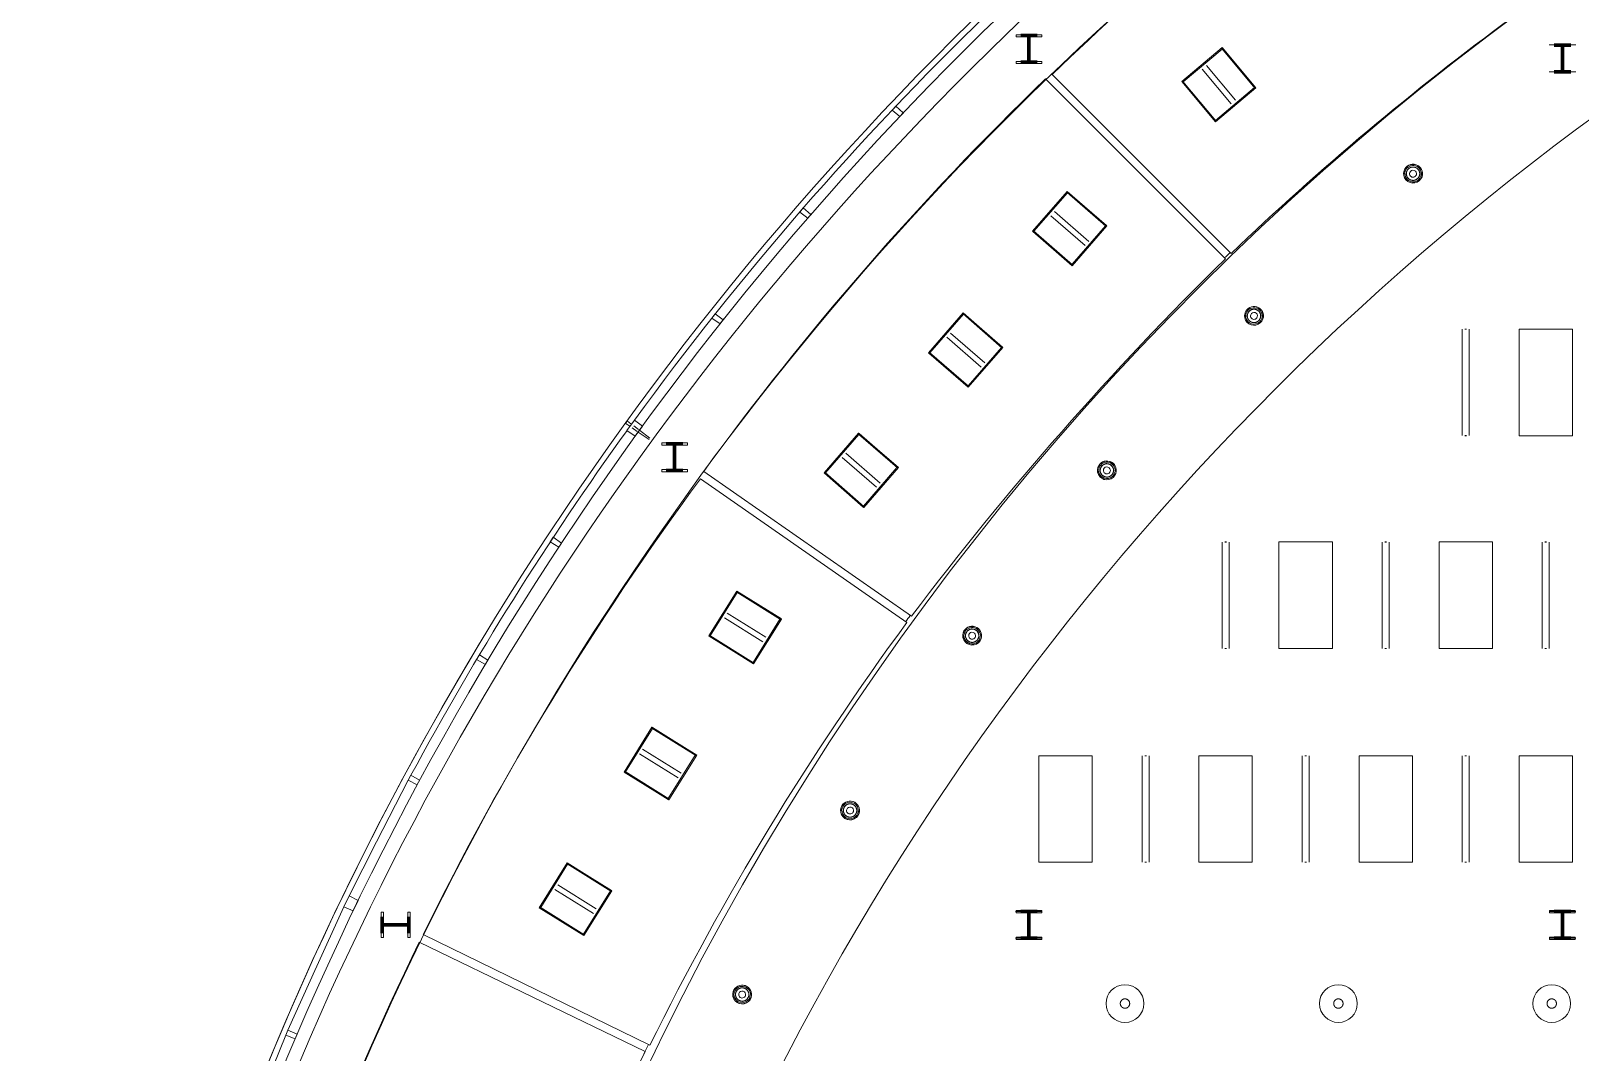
# Model space of a CAD drawing. Header units: inches. Extents: x 6512 to 15357, y -630 to 1499.
# Drawn here: x 12472 to 13169, y 633 to 1093 of the extents above; entities that cross this region are included whole.
import ezdxf

# ---------------------------------------------------------------- set-up
doc = ezdxf.new("R2010")
doc.units = ezdxf.units.IN
doc.header["$MEASUREMENT"] = 0
for name, color, linetype, lineweight in [('A-CLNG', 13, 'Continuous', 18), ('A-DETL', 90, 'Continuous', 9), ('E-LITE-EQPM', 33, 'Continuous', 25), ('P-SANR-FIXT', 6, 'Continuous', 18), ('S-COLS', 52, 'Continuous', 18), ('S-COLS-SYMB', 171, 'Continuous', 70)]:
    doc.layers.add(name, color=color, linetype=linetype, lineweight=lineweight)

# ---------------------------------------------------------------- blocks, each defined once
blk = doc.blocks.new('Double C-Channel-Column - 2C15X50 WJE-4604959-3RD FLOOR RCP - NEW')
at = {"layer": 'S-COLS-SYMB'}
for p, q in [((0, 6), (-3.71, 6)), ((0, 6), (0, -6)), ((0, 6), (0, -6)), ((0, 6), (3.71, 6)), ((0, -6), (-3.71, -6)), ((0, -6), (3.71, -6))]:
    blk.add_line(p, q, dxfattribs=at)
blk = doc.blocks.new('Lighting-Troffer-Cooper-Metalux-Encounter-22EN-24EN-LD2 - See Type Catalog-V7-3RD FLOOR RCP - NEW')
at = {"layer": 'E-LITE-EQPM', "lineweight": 9}
for p, q in [((-11.875, 11.84375), (-11.875, 11.59375)), ((11.875, 11.84375), (-11.875, 11.84375)), ((-11.875, 11.59375), (-11.46875, 11.59375)), ((-11.875, 11.59375), (-11.46875, 11.59375)), ((-11.875, 11.59375), (-11.875, -11.59375)), ((-11.46875, 11.59375), (-11.46875, 11.34375)), ((-11.46875, -11.59375), (-11.46875, 11.59375)), ((11.46875, 11.34375), (-11.46875, 11.34375)), ((-1.25, 10.21875), (-1.25, -10.21875)), ((1.25, -10.21875), (1.25, 10.21875)), ((11.46875, 11.34375), (11.46875, 11.59375)), ((11.46875, 11.59375), (11.875, 11.59375)), ((11.46875, 11.59375), (11.875, 11.59375)), ((11.46875, -11.59375), (11.46875, 11.59375)), ((11.875, 11.59375), (11.875, 11.84375)), ((11.875, 11.59375), (11.875, -11.59375)), ((-11.46875, -11.59375), (-11.875, -11.59375)), ((-11.875, -11.59375), (-11.875, -11.84375)), ((-11.46875, -11.59375), (-11.875, -11.59375)), ((-11.875, -11.84375), (11.875, -11.84375)), ((-11.46875, -11.34375), (11.46875, -11.34375)), ((-11.46875, -11.34375), (-11.46875, -11.59375)), ((11.46875, -11.59375), (11.46875, -11.34375)), ((11.875, -11.59375), (11.46875, -11.59375)), ((11.875, -11.59375), (11.46875, -11.59375)), ((11.875, -11.84375), (11.875, -11.59375))]:
    blk.add_line(p, q, dxfattribs=at)
blk = doc.blocks.new('Lighting-Fixture-Coronet-LS4-LED-ASM - LS4 LED ASM-5590678-3RD FLOOR RCP - NEW')
at = {"layer": 'E-LITE-EQPM', "lineweight": 9}
for p, q in [((-24, 0.42), (-24, -0.42)), ((-23.94, 1.53), (23.94, 1.53)), ((-23.94, -0.4), (-23.94, 0.4)), ((23.94, -0.4), (23.94, 0.4)), ((24, 0.42), (24, -0.42)), ((23.94, -1.53), (-23.94, -1.53))]:
    blk.add_line(p, q, dxfattribs=at)
blk = doc.blocks.new('Indoor_Alum_Lbay_Cooper_Lumark_EP_Enterprise_0001 - Indoor_Alum_Lbay_Cooper_Lumark_EP_Enterprise_0001-5756078-3RD FLOOR RCP - NEW')
at = {"layer": 'E-LITE-EQPM', "lineweight": 9, "flags": 128}
for points in [[(2.11, 0), (2.11, 0.08), (2.11, 0.17), (2.1, 0.25), (2.09, 0.34), (2.07, 0.42), (2.05, 0.5), (2.03, 0.58), (2.01, 0.67), (1.98, 0.74), (1.95, 0.82), (1.91, 0.9), (1.88, 0.98), (1.84, 1.05), (1.79, 1.12), (1.75, 1.19), (1.7, 1.26), (1.64, 1.33), (1.59, 1.39), (1.53, 1.46), (1.47, 1.52), (1.41, 1.57), (1.35, 1.63), (1.28, 1.68), (1.21, 1.73), (1.14, 1.78), (1.07, 1.82), (1, 1.86), (0.92, 1.9), (0.84, 1.94), (0.77, 1.97), (0.69, 2), (0.61, 2.03), (0.52, 2.05), (0.44, 2.07), (0.36, 2.08), (0.28, 2.1), (0.19, 2.11), (0.11, 2.11), (0.02, 2.11), (-0.06, 2.11), (-0.15, 2.11), (-0.23, 2.1), (-0.31, 2.09), (-0.4, 2.08), (-0.48, 2.06), (-0.56, 2.04), (-0.64, 2.01), (-0.72, 1.99), (-0.8, 1.96), (-0.88, 1.92), (-0.96, 1.89), (-1.03, 1.85), (-1.1, 1.8), (-1.18, 1.76), (-1.24, 1.71), (-1.31, 1.66), (-1.38, 1.6), (-1.44, 1.55), (-1.5, 1.49), (-1.56, 1.43), (-1.62, 1.36), (-1.67, 1.3), (-1.72, 1.23), (-1.77, 1.16), (-1.81, 1.09), (-1.85, 1.02), (-1.89, 0.94), (-1.93, 0.87), (-1.96, 0.79), (-1.99, 0.71), (-2.02, 0.63), (-2.04, 0.55), (-2.06, 0.46), (-2.08, 0.38), (-2.09, 0.3), (-2.1, 0.21), (-2.11, 0.13), (-2.11, 0.05), (-2.11, 0)], [(-2.11, 0), (-2.11, -0.08), (-2.11, -0.17), (-2.1, -0.25), (-2.09, -0.34), (-2.07, -0.42), (-2.05, -0.5), (-2.03, -0.58), (-2.01, -0.67), (-1.98, -0.74), (-1.95, -0.82), (-1.91, -0.9), (-1.88, -0.98), (-1.84, -1.05), (-1.79, -1.12), (-1.75, -1.19), (-1.7, -1.26), (-1.64, -1.33), (-1.59, -1.39), (-1.53, -1.46), (-1.47, -1.52), (-1.41, -1.57), (-1.35, -1.63), (-1.28, -1.68), (-1.21, -1.73), (-1.14, -1.78), (-1.07, -1.82), (-1, -1.86), (-0.92, -1.9), (-0.84, -1.94), (-0.77, -1.97), (-0.69, -2), (-0.61, -2.03), (-0.52, -2.05), (-0.44, -2.07), (-0.36, -2.08), (-0.28, -2.1), (-0.19, -2.11), (-0.11, -2.11), (-0.02, -2.11), (0.06, -2.11), (0.15, -2.11), (0.23, -2.1), (0.31, -2.09), (0.4, -2.08), (0.48, -2.06), (0.56, -2.04), (0.64, -2.01), (0.72, -1.99), (0.8, -1.96), (0.88, -1.92), (0.96, -1.89), (1.03, -1.85), (1.1, -1.8), (1.18, -1.76), (1.24, -1.71), (1.31, -1.66), (1.38, -1.6), (1.44, -1.55), (1.5, -1.49), (1.56, -1.43), (1.62, -1.36), (1.67, -1.3), (1.72, -1.23), (1.77, -1.16), (1.81, -1.09), (1.85, -1.02), (1.89, -0.94), (1.93, -0.87), (1.96, -0.79), (1.99, -0.71), (2.02, -0.63), (2.04, -0.55), (2.06, -0.46), (2.08, -0.38), (2.09, -0.3), (2.1, -0.21), (2.11, -0.13), (2.11, -0.05), (2.11, 0)]]:
    blk.add_lwpolyline(points, dxfattribs=at)
at = {"layer": 'E-LITE-EQPM', "lineweight": 9}
blk.add_circle((0, 0), 8.5, dxfattribs=at)
blk = doc.blocks.new('KREON Holon 80 - KREON Holon 80 - Surface Mounted-6077612-3RD FLOOR RCP - NEW')
at = {"layer": 'E-LITE-EQPM', "lineweight": 9, "flags": 128}
for points in [[(14.62, 0), (14.62, 0.12), (14.63, 0.24), (14.64, 0.36), (14.66, 0.48), (14.68, 0.6), (14.71, 0.71), (14.74, 0.83), (14.77, 0.95), (14.81, 1.06), (14.86, 1.17), (14.91, 1.28), (14.96, 1.39), (15.02, 1.49), (15.08, 1.6), (15.14, 1.7), (15.21, 1.8), (15.29, 1.89), (15.37, 1.98), (15.45, 2.07), (15.53, 2.16), (15.62, 2.24), (15.71, 2.32), (15.8, 2.39), (15.9, 2.46), (16, 2.53), (16.1, 2.59), (16.21, 2.65), (16.32, 2.71), (16.43, 2.76), (16.54, 2.8), (16.65, 2.84), (16.76, 2.88), (16.88, 2.91), (17, 2.94), (17.12, 2.96), (17.23, 2.98), (17.35, 3), (17.47, 3), (17.59, 3.01), (17.71, 3.01), (17.83, 3), (17.95, 2.99), (18.07, 2.97), (18.19, 2.95), (18.31, 2.93), (18.43, 2.9), (18.54, 2.87), (18.66, 2.83), (18.77, 2.78), (18.88, 2.74), (18.99, 2.68), (19.09, 2.63), (19.2, 2.57), (19.3, 2.5), (19.4, 2.43), (19.49, 2.36), (19.59, 2.28), (19.68, 2.2), (19.76, 2.12), (19.84, 2.03), (19.92, 1.94), (20, 1.85), (20.07, 1.75), (20.14, 1.65), (20.2, 1.55), (20.26, 1.45), (20.32, 1.34), (20.37, 1.23), (20.42, 1.12), (20.46, 1.01), (20.5, 0.89), (20.53, 0.78), (20.56, 0.66), (20.59, 0.54), (20.6, 0.42), (20.62, 0.31), (20.63, 0.19), (20.63, 0.06), (20.63, 0)], [(20.63, 0), (20.63, -0.12), (20.63, -0.24), (20.61, -0.36), (20.6, -0.48), (20.57, -0.6), (20.55, -0.71), (20.52, -0.83), (20.48, -0.95), (20.44, -1.06), (20.4, -1.17), (20.35, -1.28), (20.29, -1.39), (20.24, -1.49), (20.18, -1.6), (20.11, -1.7), (20.04, -1.8), (19.97, -1.89), (19.89, -1.98), (19.81, -2.07), (19.72, -2.16), (19.63, -2.24), (19.54, -2.32), (19.45, -2.39), (19.35, -2.46), (19.25, -2.53), (19.15, -2.59), (19.04, -2.65), (18.94, -2.71), (18.83, -2.76), (18.72, -2.8), (18.6, -2.84), (18.49, -2.88), (18.37, -2.91), (18.26, -2.94), (18.14, -2.96), (18.02, -2.98), (17.9, -3), (17.78, -3), (17.66, -3.01), (17.54, -3.01), (17.42, -3), (17.3, -2.99), (17.18, -2.97), (17.06, -2.95), (16.94, -2.93), (16.83, -2.9), (16.71, -2.87), (16.6, -2.83), (16.49, -2.78), (16.38, -2.74), (16.27, -2.68), (16.16, -2.63), (16.06, -2.57), (15.96, -2.5), (15.86, -2.43), (15.76, -2.36), (15.67, -2.28), (15.58, -2.2), (15.49, -2.12), (15.41, -2.03), (15.33, -1.94), (15.25, -1.85), (15.18, -1.75), (15.11, -1.65), (15.05, -1.55), (14.99, -1.45), (14.93, -1.34), (14.88, -1.23), (14.84, -1.12), (14.79, -1.01), (14.75, -0.89), (14.72, -0.78), (14.69, -0.66), (14.67, -0.54), (14.65, -0.42), (14.63, -0.31), (14.62, -0.19), (14.62, -0.06), (14.62, 0)]]:
    blk.add_lwpolyline(points, dxfattribs=at)
at = {"layer": 'E-LITE-EQPM', "lineweight": 9}
for radius, start, end in [(4.25, 0, 180), (4.25, 180, 0), (4.19, 0, 180), (4.19, 180, 0), (3.69, 0, 180), (3.69, 0, 180), (3.69, 180, 0), (3.69, 180, 0), (3.01, 157.61166, 180), (3.01, 180, 202.46639), (3.07, 160.59652, 162.77152), (3.07, 153.08306, 154.63303), (3.01, 28.125, 151.875), (3.07, 137.24558, 138.86592), (3.07, 131.28417, 132.64816), (1.57, 0, 180), (1.57, 180, 0), (3.07, 114.74558, 116.36592), (3.07, 108.35569, 110.14816), (3.07, 92.46636, 93.86592), (3.07, 85.85569, 87.64816), (3.07, 69.74558, 70.60373), (3.07, 63.3557, 65.14816), (3.07, 47.24558, 48.86592), (3.07, 40.8557, 42.64816), (3.07, 25.02371, 26.72676), (3.01, 0, 22.46639), (3.01, 337.61166, 0), (3.07, 18.52858, 19.80642), (3.07, 198.52858, 199.80642), (3.07, 205.02371, 206.72676), (3.01, 208.125, 331.875), (3.07, 220.8557, 222.64816), (3.07, 227.24558, 228.86592), (3.07, 243.3557, 245.14816), (3.07, 249.74558, 250.60373), (3.07, 265.8557, 267.64816), (3.07, 272.24558, 273.86592), (3.07, 289.1108, 290.14816), (3.07, 294.74558, 296.36592), (3.07, 310.8557, 312.64816), (3.07, 317.24558, 318.86592), (3.07, 333.08306, 334.63303), (3.07, 340.41719, 342.77152)]:
    blk.add_arc((17.63, 0), radius, start, end, dxfattribs=at)
blk = doc.blocks.new('KREON Holon 80 - KREON Holon 80 - Surface Mounted-V36-3RD FLOOR RCP - NEW')
at = {"layer": 'E-LITE-EQPM', "lineweight": 9, "flags": 128}
for points in [[(14.62, 0), (14.62, 0.12), (14.63, 0.24), (14.64, 0.36), (14.66, 0.48), (14.68, 0.6), (14.71, 0.71), (14.74, 0.83), (14.77, 0.95), (14.81, 1.06), (14.86, 1.17), (14.91, 1.28), (14.96, 1.39), (15.02, 1.49), (15.08, 1.6), (15.14, 1.7), (15.21, 1.8), (15.29, 1.89), (15.37, 1.98), (15.45, 2.07), (15.53, 2.16), (15.62, 2.24), (15.71, 2.32), (15.8, 2.39), (15.9, 2.46), (16, 2.53), (16.1, 2.59), (16.21, 2.65), (16.32, 2.71), (16.43, 2.76), (16.54, 2.8), (16.65, 2.84), (16.76, 2.88), (16.88, 2.91), (17, 2.94), (17.12, 2.96), (17.23, 2.98), (17.35, 3), (17.47, 3), (17.59, 3.01), (17.71, 3.01), (17.83, 3), (17.95, 2.99), (18.07, 2.97), (18.19, 2.95), (18.31, 2.93), (18.43, 2.9), (18.54, 2.87), (18.66, 2.83), (18.77, 2.78), (18.88, 2.74), (18.99, 2.68), (19.09, 2.63), (19.2, 2.57), (19.3, 2.5), (19.4, 2.43), (19.49, 2.36), (19.59, 2.28), (19.68, 2.2), (19.76, 2.12), (19.84, 2.03), (19.92, 1.94), (20, 1.85), (20.07, 1.75), (20.14, 1.65), (20.2, 1.55), (20.26, 1.45), (20.32, 1.34), (20.37, 1.23), (20.42, 1.12), (20.46, 1.01), (20.5, 0.89), (20.53, 0.78), (20.56, 0.66), (20.59, 0.54), (20.6, 0.42), (20.62, 0.31), (20.63, 0.19), (20.63, 0.06), (20.63, 0)], [(20.63, 0), (20.63, -0.12), (20.63, -0.24), (20.61, -0.36), (20.6, -0.48), (20.57, -0.6), (20.55, -0.71), (20.52, -0.83), (20.48, -0.95), (20.44, -1.06), (20.4, -1.17), (20.35, -1.28), (20.29, -1.39), (20.24, -1.49), (20.18, -1.6), (20.11, -1.7), (20.04, -1.8), (19.97, -1.89), (19.89, -1.98), (19.81, -2.07), (19.72, -2.16), (19.63, -2.24), (19.54, -2.32), (19.45, -2.39), (19.35, -2.46), (19.25, -2.53), (19.15, -2.59), (19.04, -2.65), (18.94, -2.71), (18.83, -2.76), (18.72, -2.8), (18.6, -2.84), (18.49, -2.88), (18.37, -2.91), (18.26, -2.94), (18.14, -2.96), (18.02, -2.98), (17.9, -3), (17.78, -3), (17.66, -3.01), (17.54, -3.01), (17.42, -3), (17.3, -2.99), (17.18, -2.97), (17.06, -2.95), (16.94, -2.93), (16.83, -2.9), (16.71, -2.87), (16.6, -2.83), (16.49, -2.78), (16.38, -2.74), (16.27, -2.68), (16.16, -2.63), (16.06, -2.57), (15.96, -2.5), (15.86, -2.43), (15.76, -2.36), (15.67, -2.28), (15.58, -2.2), (15.49, -2.12), (15.41, -2.03), (15.33, -1.94), (15.25, -1.85), (15.18, -1.75), (15.11, -1.65), (15.05, -1.55), (14.99, -1.45), (14.93, -1.34), (14.88, -1.23), (14.84, -1.12), (14.79, -1.01), (14.75, -0.89), (14.72, -0.78), (14.69, -0.66), (14.67, -0.54), (14.65, -0.42), (14.63, -0.31), (14.62, -0.19), (14.62, -0.06), (14.62, 0)]]:
    blk.add_lwpolyline(points, dxfattribs=at)
at = {"layer": 'E-LITE-EQPM', "lineweight": 9}
for radius, start, end in [(4.25, 0, 180), (4.25, 180, 0), (4.19, 0, 180), (4.19, 180, 0), (3.69, 0, 180), (3.69, 0, 180), (3.69, 180, 0), (3.69, 180, 0), (3.01, 157.61166, 180), (3.01, 180, 202.46639), (3.07, 160.41719, 162.77152), (3.07, 153.08306, 154.63303), (3.01, 28.125, 151.875), (3.07, 137.24558, 138.86592), (3.07, 130.8557, 132.64816), (1.57, 0, 180), (1.57, 180, 0), (3.07, 114.74558, 116.36592), (3.07, 92.24558, 93.86592), (3.07, 85.85569, 87.64816), (3.07, 69.74558, 71.36592), (3.07, 63.3557, 65.14816), (3.07, 47.24558, 48.86592), (3.07, 40.8557, 42.64816), (3.07, 25.02371, 26.72676), (3.01, 0, 22.46639), (3.01, 337.61166, 0), (3.07, 18.52858, 19.80642), (3.07, 198.52858, 199.80642), (3.07, 205.02371, 206.72676), (3.01, 208.125, 331.875), (3.07, 220.8557, 222.64816), (3.07, 227.24558, 228.86592), (3.07, 243.3557, 245.14816), (3.07, 249.74558, 250.60373), (3.07, 265.8557, 267.64816), (3.07, 272.24558, 273.86592), (3.07, 288.3557, 290.14816), (3.07, 294.74558, 296.36592), (3.07, 310.8557, 312.64816), (3.07, 317.24558, 318.86592), (3.07, 333.08306, 334.63303), (3.07, 340.59652, 342.77152)]:
    blk.add_arc((17.63, 0), radius, start, end, dxfattribs=at)
blk = doc.blocks.new('KREON Holon 80 - KREON Holon 80 - Surface Mounted-V37-3RD FLOOR RCP - NEW')
at = {"layer": 'E-LITE-EQPM', "lineweight": 9, "flags": 128}
for points in [[(14.62, 0), (14.62, 0.12), (14.63, 0.24), (14.64, 0.36), (14.66, 0.48), (14.68, 0.6), (14.71, 0.71), (14.74, 0.83), (14.77, 0.95), (14.81, 1.06), (14.86, 1.17), (14.91, 1.28), (14.96, 1.39), (15.02, 1.49), (15.08, 1.6), (15.14, 1.7), (15.21, 1.8), (15.29, 1.89), (15.37, 1.98), (15.45, 2.07), (15.53, 2.16), (15.62, 2.24), (15.71, 2.32), (15.8, 2.39), (15.9, 2.46), (16, 2.53), (16.1, 2.59), (16.21, 2.65), (16.32, 2.71), (16.43, 2.76), (16.54, 2.8), (16.65, 2.84), (16.76, 2.88), (16.88, 2.91), (17, 2.94), (17.12, 2.96), (17.23, 2.98), (17.35, 3), (17.47, 3), (17.59, 3.01), (17.71, 3.01), (17.83, 3), (17.95, 2.99), (18.07, 2.97), (18.19, 2.95), (18.31, 2.93), (18.43, 2.9), (18.54, 2.87), (18.66, 2.83), (18.77, 2.78), (18.88, 2.74), (18.99, 2.68), (19.09, 2.63), (19.2, 2.57), (19.3, 2.5), (19.4, 2.43), (19.49, 2.36), (19.59, 2.28), (19.68, 2.2), (19.76, 2.12), (19.84, 2.03), (19.92, 1.94), (20, 1.85), (20.07, 1.75), (20.14, 1.65), (20.2, 1.55), (20.26, 1.45), (20.32, 1.34), (20.37, 1.23), (20.42, 1.12), (20.46, 1.01), (20.5, 0.89), (20.53, 0.78), (20.56, 0.66), (20.59, 0.54), (20.6, 0.42), (20.62, 0.31), (20.63, 0.19), (20.63, 0.06), (20.63, 0)], [(20.63, 0), (20.63, -0.12), (20.63, -0.24), (20.61, -0.36), (20.6, -0.48), (20.57, -0.6), (20.55, -0.71), (20.52, -0.83), (20.48, -0.95), (20.44, -1.06), (20.4, -1.17), (20.35, -1.28), (20.29, -1.39), (20.24, -1.49), (20.18, -1.6), (20.11, -1.7), (20.04, -1.8), (19.97, -1.89), (19.89, -1.98), (19.81, -2.07), (19.72, -2.16), (19.63, -2.24), (19.54, -2.32), (19.45, -2.39), (19.35, -2.46), (19.25, -2.53), (19.15, -2.59), (19.04, -2.65), (18.94, -2.71), (18.83, -2.76), (18.72, -2.8), (18.6, -2.84), (18.49, -2.88), (18.37, -2.91), (18.26, -2.94), (18.14, -2.96), (18.02, -2.98), (17.9, -3), (17.78, -3), (17.66, -3.01), (17.54, -3.01), (17.42, -3), (17.3, -2.99), (17.18, -2.97), (17.06, -2.95), (16.94, -2.93), (16.83, -2.9), (16.71, -2.87), (16.6, -2.83), (16.49, -2.78), (16.38, -2.74), (16.27, -2.68), (16.16, -2.63), (16.06, -2.57), (15.96, -2.5), (15.86, -2.43), (15.76, -2.36), (15.67, -2.28), (15.58, -2.2), (15.49, -2.12), (15.41, -2.03), (15.33, -1.94), (15.25, -1.85), (15.18, -1.75), (15.11, -1.65), (15.05, -1.55), (14.99, -1.45), (14.93, -1.34), (14.88, -1.23), (14.84, -1.12), (14.79, -1.01), (14.75, -0.89), (14.72, -0.78), (14.69, -0.66), (14.67, -0.54), (14.65, -0.42), (14.63, -0.31), (14.62, -0.19), (14.62, -0.06), (14.62, 0)]]:
    blk.add_lwpolyline(points, dxfattribs=at)
at = {"layer": 'E-LITE-EQPM', "lineweight": 9}
for radius, start, end in [(4.25, 0, 180), (4.25, 180, 0), (4.19, 0, 180), (4.19, 180, 0), (3.69, 0, 180), (3.69, 0, 180), (3.69, 180, 0), (3.69, 180, 0), (3.01, 157.61166, 180), (3.01, 180, 202.46639), (3.07, 160.59652, 162.77152), (3.07, 153.08306, 154.63303), (3.01, 28.125, 151.875), (3.07, 137.24558, 138.86592), (3.07, 130.8557, 132.64816), (1.57, 0, 180), (1.57, 180, 0), (3.07, 114.74558, 115.88252), (3.07, 108.35569, 110.14816), (3.07, 92.24558, 93.86592), (3.07, 86.57398, 87.64816), (3.07, 69.74558, 70.60373), (3.07, 63.3557, 65.14816), (3.07, 47.24558, 48.86592), (3.07, 40.8557, 42.64816), (3.07, 25.02371, 26.72676), (3.01, 0, 22.46639), (3.01, 337.61166, 0), (3.07, 18.52858, 19.80642), (3.07, 198.52858, 199.80642), (3.07, 205.02371, 206.72676), (3.01, 208.125, 331.875), (3.07, 220.8557, 222.64816), (3.07, 227.24558, 228.86592), (3.07, 243.3557, 245.14816), (3.07, 249.74558, 250.60373), (3.07, 265.8557, 267.64816), (3.07, 272.24558, 273.86592), (3.07, 288.3557, 290.14816), (3.07, 294.74558, 296.36592), (3.07, 310.8557, 312.54933), (3.07, 317.24558, 318.86592), (3.07, 333.08306, 334.63303), (3.07, 340.59652, 342.77152)]:
    blk.add_arc((17.63, 0), radius, start, end, dxfattribs=at)
blk = doc.blocks.new('KREON Holon 80 - KREON Holon 80 - Surface Mounted-V38-3RD FLOOR RCP - NEW')
at = {"layer": 'E-LITE-EQPM', "lineweight": 9, "flags": 128}
for points in [[(14.62, 0), (14.62, 0.12), (14.63, 0.24), (14.64, 0.36), (14.66, 0.48), (14.68, 0.6), (14.71, 0.71), (14.74, 0.83), (14.77, 0.95), (14.81, 1.06), (14.86, 1.17), (14.91, 1.28), (14.96, 1.39), (15.02, 1.49), (15.08, 1.6), (15.14, 1.7), (15.21, 1.8), (15.29, 1.89), (15.37, 1.98), (15.45, 2.07), (15.53, 2.16), (15.62, 2.24), (15.71, 2.32), (15.8, 2.39), (15.9, 2.46), (16, 2.53), (16.1, 2.59), (16.21, 2.65), (16.32, 2.71), (16.43, 2.76), (16.54, 2.8), (16.65, 2.84), (16.76, 2.88), (16.88, 2.91), (17, 2.94), (17.12, 2.96), (17.23, 2.98), (17.35, 3), (17.47, 3), (17.59, 3.01), (17.71, 3.01), (17.83, 3), (17.95, 2.99), (18.07, 2.97), (18.19, 2.95), (18.31, 2.93), (18.43, 2.9), (18.54, 2.87), (18.66, 2.83), (18.77, 2.78), (18.88, 2.74), (18.99, 2.68), (19.09, 2.63), (19.2, 2.57), (19.3, 2.5), (19.4, 2.43), (19.49, 2.36), (19.59, 2.28), (19.68, 2.2), (19.76, 2.12), (19.84, 2.03), (19.92, 1.94), (20, 1.85), (20.07, 1.75), (20.14, 1.65), (20.2, 1.55), (20.26, 1.45), (20.32, 1.34), (20.37, 1.23), (20.42, 1.12), (20.46, 1.01), (20.5, 0.89), (20.53, 0.78), (20.56, 0.66), (20.59, 0.54), (20.6, 0.42), (20.62, 0.31), (20.63, 0.19), (20.63, 0.06), (20.63, 0)], [(20.63, 0), (20.63, -0.12), (20.63, -0.24), (20.61, -0.36), (20.6, -0.48), (20.57, -0.6), (20.55, -0.71), (20.52, -0.83), (20.48, -0.95), (20.44, -1.06), (20.4, -1.17), (20.35, -1.28), (20.29, -1.39), (20.24, -1.49), (20.18, -1.6), (20.11, -1.7), (20.04, -1.8), (19.97, -1.89), (19.89, -1.98), (19.81, -2.07), (19.72, -2.16), (19.63, -2.24), (19.54, -2.32), (19.45, -2.39), (19.35, -2.46), (19.25, -2.53), (19.15, -2.59), (19.04, -2.65), (18.94, -2.71), (18.83, -2.76), (18.72, -2.8), (18.6, -2.84), (18.49, -2.88), (18.37, -2.91), (18.26, -2.94), (18.14, -2.96), (18.02, -2.98), (17.9, -3), (17.78, -3), (17.66, -3.01), (17.54, -3.01), (17.42, -3), (17.3, -2.99), (17.18, -2.97), (17.06, -2.95), (16.94, -2.93), (16.83, -2.9), (16.71, -2.87), (16.6, -2.83), (16.49, -2.78), (16.38, -2.74), (16.27, -2.68), (16.16, -2.63), (16.06, -2.57), (15.96, -2.5), (15.86, -2.43), (15.76, -2.36), (15.67, -2.28), (15.58, -2.2), (15.49, -2.12), (15.41, -2.03), (15.33, -1.94), (15.25, -1.85), (15.18, -1.75), (15.11, -1.65), (15.05, -1.55), (14.99, -1.45), (14.93, -1.34), (14.88, -1.23), (14.84, -1.12), (14.79, -1.01), (14.75, -0.89), (14.72, -0.78), (14.69, -0.66), (14.67, -0.54), (14.65, -0.42), (14.63, -0.31), (14.62, -0.19), (14.62, -0.06), (14.62, 0)]]:
    blk.add_lwpolyline(points, dxfattribs=at)
at = {"layer": 'E-LITE-EQPM', "lineweight": 9}
for radius, start, end in [(4.25, 0, 180), (4.25, 180, 0), (4.19, 0, 180), (4.19, 180, 0), (3.69, 0, 180), (3.69, 0, 180), (3.69, 180, 0), (3.69, 180, 0), (3.01, 157.61166, 180), (3.01, 180, 202.46639), (3.07, 160.59652, 162.77152), (3.07, 153.08306, 154.63303), (3.01, 28.125, 151.875), (3.07, 137.24558, 138.86592), (3.07, 130.8557, 132.64816), (1.57, 0, 180), (1.57, 180, 0), (3.07, 114.74558, 116.36592), (3.07, 108.35569, 110.14816), (3.07, 92.24558, 93.86592), (3.07, 85.85569, 87.64816), (3.07, 69.74558, 70.60373), (3.07, 63.3557, 65.14816), (3.07, 47.24558, 48.86592), (3.07, 40.8557, 42.64816), (3.07, 25.02371, 26.72676), (3.01, 0, 22.46639), (3.01, 337.61166, 0), (3.07, 198.52858, 199.80642), (3.07, 205.02371, 206.72676), (3.01, 208.125, 331.875), (3.07, 220.8557, 222.64816), (3.07, 227.24558, 228.86592), (3.07, 243.3557, 245.14816), (3.07, 249.74558, 250.60373), (3.07, 265.8557, 267.64816), (3.07, 272.24558, 273.86592), (3.07, 288.3557, 290.14816), (3.07, 294.74558, 296.36592), (3.07, 310.8557, 312.64816), (3.07, 317.24558, 318.86592), (3.07, 333.08306, 334.63303), (3.07, 340.41719, 342.77152)]:
    blk.add_arc((17.63, 0), radius, start, end, dxfattribs=at)
blk = doc.blocks.new('KREON Holon 80 - KREON Holon 80 - Surface Mounted-V39-3RD FLOOR RCP - NEW')
at = {"layer": 'E-LITE-EQPM', "lineweight": 9, "flags": 128}
for points in [[(14.62, 0), (14.62, 0.12), (14.63, 0.24), (14.64, 0.36), (14.66, 0.48), (14.68, 0.6), (14.71, 0.71), (14.74, 0.83), (14.77, 0.95), (14.81, 1.06), (14.86, 1.17), (14.91, 1.28), (14.96, 1.39), (15.02, 1.49), (15.08, 1.6), (15.14, 1.7), (15.21, 1.8), (15.29, 1.89), (15.37, 1.98), (15.45, 2.07), (15.53, 2.16), (15.62, 2.24), (15.71, 2.32), (15.8, 2.39), (15.9, 2.46), (16, 2.53), (16.1, 2.59), (16.21, 2.65), (16.32, 2.71), (16.43, 2.76), (16.54, 2.8), (16.65, 2.84), (16.76, 2.88), (16.88, 2.91), (17, 2.94), (17.12, 2.96), (17.23, 2.98), (17.35, 3), (17.47, 3), (17.59, 3.01), (17.71, 3.01), (17.83, 3), (17.95, 2.99), (18.07, 2.97), (18.19, 2.95), (18.31, 2.93), (18.43, 2.9), (18.54, 2.87), (18.66, 2.83), (18.77, 2.78), (18.88, 2.74), (18.99, 2.68), (19.09, 2.63), (19.2, 2.57), (19.3, 2.5), (19.4, 2.43), (19.49, 2.36), (19.59, 2.28), (19.68, 2.2), (19.76, 2.12), (19.84, 2.03), (19.92, 1.94), (20, 1.85), (20.07, 1.75), (20.14, 1.65), (20.2, 1.55), (20.26, 1.45), (20.32, 1.34), (20.37, 1.23), (20.42, 1.12), (20.46, 1.01), (20.5, 0.89), (20.53, 0.78), (20.56, 0.66), (20.59, 0.54), (20.6, 0.42), (20.62, 0.31), (20.63, 0.19), (20.63, 0.06), (20.63, 0)], [(20.63, 0), (20.63, -0.12), (20.63, -0.24), (20.61, -0.36), (20.6, -0.48), (20.57, -0.6), (20.55, -0.71), (20.52, -0.83), (20.48, -0.95), (20.44, -1.06), (20.4, -1.17), (20.35, -1.28), (20.29, -1.39), (20.24, -1.49), (20.18, -1.6), (20.11, -1.7), (20.04, -1.8), (19.97, -1.89), (19.89, -1.98), (19.81, -2.07), (19.72, -2.16), (19.63, -2.24), (19.54, -2.32), (19.45, -2.39), (19.35, -2.46), (19.25, -2.53), (19.15, -2.59), (19.04, -2.65), (18.94, -2.71), (18.83, -2.76), (18.72, -2.8), (18.6, -2.84), (18.49, -2.88), (18.37, -2.91), (18.26, -2.94), (18.14, -2.96), (18.02, -2.98), (17.9, -3), (17.78, -3), (17.66, -3.01), (17.54, -3.01), (17.42, -3), (17.3, -2.99), (17.18, -2.97), (17.06, -2.95), (16.94, -2.93), (16.83, -2.9), (16.71, -2.87), (16.6, -2.83), (16.49, -2.78), (16.38, -2.74), (16.27, -2.68), (16.16, -2.63), (16.06, -2.57), (15.96, -2.5), (15.86, -2.43), (15.76, -2.36), (15.67, -2.28), (15.58, -2.2), (15.49, -2.12), (15.41, -2.03), (15.33, -1.94), (15.25, -1.85), (15.18, -1.75), (15.11, -1.65), (15.05, -1.55), (14.99, -1.45), (14.93, -1.34), (14.88, -1.23), (14.84, -1.12), (14.79, -1.01), (14.75, -0.89), (14.72, -0.78), (14.69, -0.66), (14.67, -0.54), (14.65, -0.42), (14.63, -0.31), (14.62, -0.19), (14.62, -0.06), (14.62, 0)]]:
    blk.add_lwpolyline(points, dxfattribs=at)
at = {"layer": 'E-LITE-EQPM', "lineweight": 9}
for radius, start, end in [(4.25, 0, 180), (4.25, 180, 0), (4.19, 0, 180), (4.19, 180, 0), (3.69, 0, 180), (3.69, 0, 180), (3.69, 180, 0), (3.69, 180, 0), (3.01, 157.61166, 180), (3.01, 180, 202.46639), (3.07, 160.41719, 162.01069), (3.07, 153.08306, 154.63303), (3.01, 28.125, 151.875), (3.07, 137.24558, 138.86592), (3.07, 130.8557, 132.64816), (1.57, 0, 180), (1.57, 180, 0), (3.07, 114.74558, 116.36592), (3.07, 108.35569, 110.14816), (3.07, 92.24558, 93.86592), (3.07, 86.68662, 87.64816), (3.07, 69.74558, 70.60373), (3.07, 63.3557, 65.14816), (3.07, 47.24558, 48.86592), (3.07, 41.09839, 42.64816), (3.07, 25.02371, 26.72676), (3.01, 0, 22.46639), (3.01, 337.61166, 0), (3.07, 18.52858, 19.80642), (3.07, 198.52858, 199.80642), (3.07, 205.02371, 206.72676), (3.01, 208.125, 331.875), (3.07, 220.8557, 222.02224), (3.07, 227.24558, 228.86592), (3.07, 243.3557, 245.14816), (3.07, 249.74558, 250.60373), (3.07, 265.8557, 267.64816), (3.07, 272.24558, 273.86592), (3.07, 288.3557, 290.14816), (3.07, 294.74558, 296.36592), (3.07, 310.8557, 312.36743), (3.07, 317.24558, 318.86592), (3.07, 333.08306, 334.63303), (3.07, 340.41719, 342.77152)]:
    blk.add_arc((17.63, 0), radius, start, end, dxfattribs=at)
blk = doc.blocks.new('KREON Holon 80 - KREON Holon 80 - Surface Mounted-V40-3RD FLOOR RCP - NEW')
at = {"layer": 'E-LITE-EQPM', "lineweight": 9, "flags": 128}
for points in [[(14.62, 0), (14.62, 0.12), (14.63, 0.24), (14.64, 0.36), (14.66, 0.48), (14.68, 0.6), (14.71, 0.71), (14.74, 0.83), (14.77, 0.95), (14.81, 1.06), (14.86, 1.17), (14.91, 1.28), (14.96, 1.39), (15.02, 1.49), (15.08, 1.6), (15.14, 1.7), (15.21, 1.8), (15.29, 1.89), (15.37, 1.98), (15.45, 2.07), (15.53, 2.16), (15.62, 2.24), (15.71, 2.32), (15.8, 2.39), (15.9, 2.46), (16, 2.53), (16.1, 2.59), (16.21, 2.65), (16.32, 2.71), (16.43, 2.76), (16.54, 2.8), (16.65, 2.84), (16.76, 2.88), (16.88, 2.91), (17, 2.94), (17.12, 2.96), (17.23, 2.98), (17.35, 3), (17.47, 3), (17.59, 3.01), (17.71, 3.01), (17.83, 3), (17.95, 2.99), (18.07, 2.97), (18.19, 2.95), (18.31, 2.93), (18.43, 2.9), (18.54, 2.87), (18.66, 2.83), (18.77, 2.78), (18.88, 2.74), (18.99, 2.68), (19.09, 2.63), (19.2, 2.57), (19.3, 2.5), (19.4, 2.43), (19.49, 2.36), (19.59, 2.28), (19.68, 2.2), (19.76, 2.12), (19.84, 2.03), (19.92, 1.94), (20, 1.85), (20.07, 1.75), (20.14, 1.65), (20.2, 1.55), (20.26, 1.45), (20.32, 1.34), (20.37, 1.23), (20.42, 1.12), (20.46, 1.01), (20.5, 0.89), (20.53, 0.78), (20.56, 0.66), (20.59, 0.54), (20.6, 0.42), (20.62, 0.31), (20.63, 0.19), (20.63, 0.06), (20.63, 0)], [(20.63, 0), (20.63, -0.12), (20.63, -0.24), (20.61, -0.36), (20.6, -0.48), (20.57, -0.6), (20.55, -0.71), (20.52, -0.83), (20.48, -0.95), (20.44, -1.06), (20.4, -1.17), (20.35, -1.28), (20.29, -1.39), (20.24, -1.49), (20.18, -1.6), (20.11, -1.7), (20.04, -1.8), (19.97, -1.89), (19.89, -1.98), (19.81, -2.07), (19.72, -2.16), (19.63, -2.24), (19.54, -2.32), (19.45, -2.39), (19.35, -2.46), (19.25, -2.53), (19.15, -2.59), (19.04, -2.65), (18.94, -2.71), (18.83, -2.76), (18.72, -2.8), (18.6, -2.84), (18.49, -2.88), (18.37, -2.91), (18.26, -2.94), (18.14, -2.96), (18.02, -2.98), (17.9, -3), (17.78, -3), (17.66, -3.01), (17.54, -3.01), (17.42, -3), (17.3, -2.99), (17.18, -2.97), (17.06, -2.95), (16.94, -2.93), (16.83, -2.9), (16.71, -2.87), (16.6, -2.83), (16.49, -2.78), (16.38, -2.74), (16.27, -2.68), (16.16, -2.63), (16.06, -2.57), (15.96, -2.5), (15.86, -2.43), (15.76, -2.36), (15.67, -2.28), (15.58, -2.2), (15.49, -2.12), (15.41, -2.03), (15.33, -1.94), (15.25, -1.85), (15.18, -1.75), (15.11, -1.65), (15.05, -1.55), (14.99, -1.45), (14.93, -1.34), (14.88, -1.23), (14.84, -1.12), (14.79, -1.01), (14.75, -0.89), (14.72, -0.78), (14.69, -0.66), (14.67, -0.54), (14.65, -0.42), (14.63, -0.31), (14.62, -0.19), (14.62, -0.06), (14.62, 0)]]:
    blk.add_lwpolyline(points, dxfattribs=at)
at = {"layer": 'E-LITE-EQPM', "lineweight": 9}
for radius, start, end in [(4.25, 0, 180), (4.25, 180, 0), (4.19, 0, 180), (4.19, 180, 0), (3.69, 0, 180), (3.69, 0, 180), (3.69, 180, 0), (3.69, 180, 0), (3.01, 157.61166, 180), (3.01, 180, 202.46639), (3.07, 160.59652, 162.77152), (3.07, 153.08306, 154.63303), (3.01, 28.125, 151.875), (3.07, 137.88298, 138.86592), (3.07, 130.8557, 132.64816), (1.57, 0, 180), (1.57, 180, 0), (3.07, 114.74558, 116.36592), (3.07, 108.35569, 110.14816), (3.07, 92.24558, 93.86592), (3.07, 85.85569, 87.64816), (3.07, 69.74558, 70.60373), (3.07, 63.3557, 65.14816), (3.07, 47.24558, 48.86592), (3.07, 40.8557, 42.64816), (3.07, 25.02371, 26.72676), (3.01, 0, 22.46639), (3.01, 337.61166, 0), (3.07, 18.52858, 19.58931), (3.07, 198.52858, 199.80642), (3.07, 205.02371, 206.72676), (3.01, 208.125, 331.875), (3.07, 220.8557, 222.64816), (3.07, 227.24558, 228.86592), (3.07, 243.3557, 245.14816), (3.07, 249.74558, 250.60373), (3.07, 265.8557, 267.64816), (3.07, 272.24558, 273.86592), (3.07, 288.3557, 290.14816), (3.07, 294.74558, 296.36592), (3.07, 310.8557, 312.64816), (3.07, 317.24558, 318.86592), (3.07, 333.08306, 334.63303), (3.07, 340.41719, 342.77152)]:
    blk.add_arc((17.63, 0), radius, start, end, dxfattribs=at)
blk = doc.blocks.new('2941 Fairview Park_Clean for Revit_dwg_2941 Fairview Park-For Revit$0$X-P03-VC$0$$W-SHAPE-5978758-3RD FLOOR RCP - NEW')
at = {"layer": 'P-SANR-FIXT', "lineweight": 9}
for p, q in [((-6, 6.06), (6, 6.06)), ((0, -6.06), (0, 6.06)), ((-6, -6.06), (6, -6.06))]:
    blk.add_line(p, q, dxfattribs=at)
blk = doc.blocks.new('2941 Fairview Park_Clean for Revit_dwg_2941 Fairview Park-For Revit$0$X-P03-VC$0$SL-W12X65-5978759-3RD FLOOR RCP - NEW')
blk.add_blockref('2941 Fairview Park_Clean for Revit_dwg_2941 Fairview Park-For Revit$0$X-P03-VC$0$$W-SHAPE-5978758-3RD FLOOR RCP - NEW', (0, 0))
blk = doc.blocks.new('2941 Fairview Park_Clean for Revit_dwg-4584220-3RD FLOOR RCP - NEW')
at = {"layer": 'P-SANR-FIXT', "lineweight": 9, "flags": 128}
for points in [[(12926.48, 1077.94), (12926.48, 1078.94), (12921.1, 1078.94), (12921.1, 1089.94), (12926.48, 1089.94), (12926.48, 1090.94), (12914.98, 1090.94), (12914.98, 1089.94), (12920.35, 1089.94), (12920.35, 1078.94), (12914.98, 1078.94), (12914.98, 1077.94), (12926.48, 1077.94), (12926.48, 1078.94), (12921.1, 1078.94), (12921.1, 1089.94), (12926.48, 1089.94), (12926.48, 1090.94), (12914.98, 1090.94), (12914.98, 1089.94), (12920.35, 1089.94), (12920.35, 1078.94), (12914.98, 1078.94), (12914.98, 1077.94)], [(12860.76, 1058.85), (12859.15, 1057), (12862.63, 1054.1), (12864.11, 1055.79), (12860.76, 1058.85), (12859.15, 1057), (12862.63, 1054.1), (12864.11, 1055.79), (12860.76, 1058.85), (12864.11, 1055.79), (12862.63, 1054.1), (12859.15, 1057), (12860.76, 1058.85), (12864.11, 1055.79), (12862.63, 1054.1), (12859.15, 1057)], [(12819.09, 1012.98), (12817.56, 1011.07), (12821.16, 1008.32), (12822.57, 1010.08), (12819.09, 1012.98), (12817.56, 1011.07), (12821.16, 1008.32), (12817.56, 1011.07)], [(12821.16, 1008.32), (12822.57, 1010.08), (12819.09, 1012.98), (12817.56, 1011.07), (12821.16, 1008.32), (12822.57, 1010.08), (12819.09, 1012.98), (12822.57, 1010.08)], [(12779.48, 965.33), (12778.04, 963.35), (12781.76, 960.76), (12783.08, 962.58), (12779.48, 965.33), (12778.04, 963.35), (12781.76, 960.76), (12783.08, 962.58), (12779.48, 965.33), (12783.08, 962.58), (12781.76, 960.76), (12778.04, 963.35), (12779.48, 965.33), (12783.08, 962.58), (12781.76, 960.76), (12778.04, 963.35)], [(12783.51, 963.04), (12781.33, 960.3)], [(12740.32, 915.29), (12741.14, 914.72), (12740.32, 915.29), (12741.14, 914.72), (12740.32, 915.29), (12739.11, 916.13), (12740.32, 915.29), (12739.11, 916.13)], [(12739.85, 912.87), (12743.57, 910.28), (12746.81, 914.72), (12743.21, 917.47), (12739.85, 912.87), (12743.21, 917.47), (12746.81, 914.72), (12743.57, 910.28), (12739.85, 912.87), (12743.21, 917.47), (12746.81, 914.72), (12743.57, 910.28), (12739.85, 912.87), (12743.21, 917.47), (12746.81, 914.72), (12743.57, 910.28)], [(12741.05, 916.29), (12741.85, 915.68), (12741.05, 916.29), (12741.85, 915.68), (12741.05, 916.29), (12739.88, 917.18), (12741.05, 916.29), (12739.88, 917.18)], [(12742.24, 913.95), (12744.44, 912.41), (12742.24, 913.95), (12744.44, 912.41)], [(12742.91, 914.87), (12745.05, 913.24), (12742.91, 914.87), (12745.05, 913.24)], [(12749.78, 908.69), (12744.85, 912.12), (12749.78, 908.69), (12744.85, 912.12)], [(12750.21, 909.29), (12745.44, 912.93), (12750.21, 909.29), (12745.44, 912.93)], [(12767.05, 894.23), (12767.05, 895.23), (12761.67, 895.23), (12761.67, 906.23), (12767.05, 906.23), (12767.05, 907.23), (12755.55, 907.23), (12755.55, 906.23), (12760.92, 906.23), (12760.92, 895.23), (12755.55, 895.23), (12755.55, 894.23), (12767.05, 894.23), (12767.05, 895.23), (12761.67, 895.23), (12761.67, 906.23), (12767.05, 906.23), (12767.05, 907.23), (12755.55, 907.23), (12755.55, 906.23), (12760.92, 906.23), (12760.92, 895.23), (12755.55, 895.23), (12755.55, 894.23)], [(12706.69, 864.75), (12710.41, 862.16), (12709.17, 860.29), (12705.34, 862.7), (12706.69, 864.75), (12710.41, 862.16), (12709.17, 860.29), (12705.34, 862.7), (12706.69, 864.75), (12710.41, 862.16), (12709.17, 860.29), (12705.34, 862.7), (12706.69, 864.75), (12710.41, 862.16), (12709.17, 860.29), (12705.34, 862.7)], [(12673.48, 811.88), (12672.23, 809.78), (12676.16, 807.54), (12677.32, 809.47), (12673.48, 811.88), (12672.23, 809.78), (12676.16, 807.54), (12677.32, 809.47), (12673.48, 811.88), (12672.23, 809.78), (12676.16, 807.54), (12677.32, 809.47), (12673.48, 811.88), (12677.32, 809.47), (12676.16, 807.54), (12672.23, 809.78)], [(12677.64, 810.01), (12675.85, 807)], [(12627.2, 727.7), (12614.91, 703.4), (12627.2, 727.7), (12614.91, 703.4), (12627.2, 727.7), (12641.49, 755.47), (12627.2, 727.7), (12641.49, 755.47)], [(12642.68, 757.61), (12641.49, 755.47), (12645.52, 753.4), (12646.59, 755.38), (12642.68, 757.61), (12641.49, 755.47), (12645.52, 753.4), (12646.59, 755.38), (12642.68, 757.61), (12646.59, 755.38), (12645.52, 753.4), (12641.49, 755.47), (12642.68, 757.61), (12646.59, 755.38), (12645.52, 753.4), (12641.49, 755.47)], [(12599.59, 670.01), (12612.52, 698.44), (12614.91, 703.4), (12618.95, 701.34), (12616.65, 696.57), (12612.52, 698.44), (12599.59, 670.01), (12612.52, 698.44), (12616.65, 696.57), (12618.95, 701.34), (12614.91, 703.4), (12612.52, 698.44), (12614.91, 703.4), (12618.95, 701.34), (12616.65, 696.57), (12612.52, 698.44)], [(12612.52, 698.44), (12614.91, 703.4), (12618.95, 701.34), (12616.65, 696.57)], [(12642.27, 696.05), (12641.27, 696.05), (12641.27, 690.67), (12630.27, 690.67), (12630.27, 696.05), (12629.27, 696.05), (12629.27, 684.55), (12630.27, 684.55), (12630.27, 689.92), (12641.27, 689.92), (12641.27, 684.55), (12642.27, 684.55), (12642.27, 696.05), (12641.27, 696.05), (12641.27, 690.67), (12630.27, 690.67), (12630.27, 696.05), (12629.27, 696.05), (12629.27, 684.55), (12630.27, 684.55), (12630.27, 689.92), (12641.27, 689.92), (12641.27, 684.55), (12642.27, 684.55)], [(12926.48, 696.78), (12926.48, 695.78), (12921.1, 695.78), (12921.1, 684.78), (12926.48, 684.78), (12926.48, 683.78), (12914.98, 683.78), (12914.98, 684.78), (12920.35, 684.78), (12920.35, 695.78), (12914.98, 695.78), (12914.98, 696.78), (12926.48, 696.78), (12926.48, 695.78), (12921.1, 695.78), (12921.1, 684.78), (12926.48, 684.78), (12926.48, 683.78), (12914.98, 683.78), (12914.98, 684.78), (12920.35, 684.78), (12920.35, 695.78), (12914.98, 695.78), (12914.98, 696.78)], [(13166.48, 696.78), (13154.98, 696.78), (13154.98, 695.78), (13160.35, 695.78), (13160.35, 684.78), (13154.98, 684.78), (13154.98, 683.78), (13166.48, 683.78), (13166.48, 684.78), (13161.1, 684.78), (13161.1, 695.78), (13166.48, 695.78), (13166.48, 696.78), (13166.48, 695.78), (13161.1, 695.78), (13161.1, 684.78), (13166.48, 684.78), (13166.48, 683.78), (13154.98, 683.78), (13154.98, 684.78), (13160.35, 684.78), (13160.35, 695.78), (13154.98, 695.78), (13154.98, 696.78)], [(12600.19, 671.38), (12587.31, 642.92), (12591.44, 641.05), (12590.55, 638.98), (12586.35, 640.67), (12587.31, 642.92), (12591.44, 641.05), (12590.55, 638.98), (12586.35, 640.67), (12587.31, 642.92), (12600.19, 671.38), (12587.31, 642.92)], [(12574.74, 611.67), (12586.35, 640.67), (12590.55, 638.98), (12591.44, 641.05), (12587.31, 642.92), (12586.35, 640.67), (12590.55, 638.98), (12591.44, 641.05), (12587.31, 642.92), (12586.35, 640.67)]]:
    blk.add_lwpolyline(points, close=True, dxfattribs=at)
at = {"layer": 'P-SANR-FIXT', "lineweight": 9}
for radius, start, end in [(1409, 90.02649, 208.7222), (1409, 90.02649, 208.7222), (1401.94, 89.9795, 208.7236), (1401.94, 89.9795, 208.7236), (1406.44, 134.11056, 143.97629), (1406.44, 134.11056, 143.97629), (1406.44, 134.11056, 143.97629), (1406.44, 134.11056, 143.97629), (1406.44, 144.20838, 151.67503), (1406.44, 144.20838, 151.67503), (1406.44, 144.20838, 151.67503), (1406.44, 144.20838, 151.67503), (1409, 148.958, 174.9151), (1409, 148.958, 174.9151)]:
    blk.add_arc((13880.73, 90.3), radius, start, end, dxfattribs=at)
blk.add_ellipse((12739.5, 916.66), major_axis=(0.386, 0.528), ratio=0.244106, start_param=3.141593, end_param=6.283185, dxfattribs=at)
blk.add_ellipse((12739.5, 916.66), major_axis=(0.386, 0.528), ratio=0.244106, start_param=3.141593, end_param=6.283185, dxfattribs=at)
blk.add_ellipse((12739.5, 916.66), major_axis=(0.386, 0.528), ratio=0.244106, start_param=3.141593, end_param=6.283185, dxfattribs=at)
blk.add_ellipse((12739.5, 916.66), major_axis=(0.386, 0.528), ratio=0.244106, start_param=3.141593, end_param=6.283185, dxfattribs=at)
for p in [(13160.73, 1080.32), (13160.73, 1080.32), (12920.73, 690.32), (12920.73, 690.32), (13160.73, 690.32), (13160.73, 690.32), (13160.73, 690.32), (13160.73, 690.32)]:
    blk.add_blockref('2941 Fairview Park_Clean for Revit_dwg_2941 Fairview Park-For Revit$0$X-P03-VC$0$SL-W12X65-5978759-3RD FLOOR RCP - NEW', p)

msp = doc.modelspace()

# ---------------------------------------------------------------- linework, layer by layer
at = {"layer": 'A-CLNG', "lineweight": 13}
for p, q in [((13007.63, 1085.14), (12989.44, 1069.88)), ((13022.86, 1067), (13007.63, 1085.14)), ((12928.18, 1071.03), (13009.12, 990.09)), ((13011.65, 992.52), (12931.2, 1072.96)), ((12989.44, 1069.88), (13004.66, 1051.73)), ((13004.66, 1051.73), (13022.86, 1067)), ((12937.92, 1020.42), (12922.34, 1002.5)), ((12955.8, 1004.88), (12937.92, 1020.42)), ((12940.21, 986.96), (12955.8, 1004.88)), ((12922.34, 1002.5), (12940.21, 986.96)), ((12891.13, 965.74), (12875.55, 947.82)), ((12909.01, 950.2), (12891.13, 965.74)), ((13141.21, 958.45), (13165.21, 958.45)), ((13141.21, 910.45), (13141.21, 958.45)), ((13165.21, 958.45), (13165.21, 910.45)), ((12875.55, 947.82), (12893.43, 932.28)), ((12893.43, 932.28), (12909.01, 950.2)), ((12844.09, 911.63), (12828.51, 893.7)), ((12861.97, 896.09), (12844.09, 911.63)), ((13165.21, 910.45), (13141.21, 910.45)), ((12867.85, 829.18), (12774.39, 894.38)), ((12828.51, 893.7), (12846.39, 878.16)), ((12846.39, 878.16), (12861.97, 896.09)), ((12772.95, 891.12), (12865.78, 826.36)), ((13033.21, 862.67), (13057.21, 862.67)), ((13033.21, 814.67), (13033.21, 862.67)), ((13057.21, 862.67), (13057.21, 814.67)), ((13105.21, 862.67), (13129.21, 862.67)), ((13105.21, 814.67), (13105.21, 862.67)), ((13129.21, 862.67), (13129.21, 814.67)), ((12789.23, 840.48), (12776.68, 820.32)), ((12809.34, 827.97), (12789.23, 840.48)), ((12796.79, 807.8), (12809.34, 827.97)), ((12776.68, 820.32), (12796.79, 807.8)), ((13057.21, 814.67), (13033.21, 814.67)), ((13129.21, 814.67), (13105.21, 814.67)), ((12751.11, 779.26), (12738.56, 759.09)), ((12771.22, 766.74), (12751.11, 779.26)), ((12758.67, 746.58), (12771.22, 766.74)), ((12925.21, 766.45), (12949.21, 766.45)), ((12925.21, 718.45), (12925.21, 766.45)), ((12949.21, 766.45), (12949.21, 718.45)), ((12997.21, 766.45), (13021.21, 766.45)), ((12997.21, 718.45), (12997.21, 766.45)), ((13021.21, 766.45), (13021.21, 718.45)), ((13069.21, 766.45), (13093.21, 766.45)), ((13069.21, 718.45), (13069.21, 766.45)), ((13093.21, 766.45), (13093.21, 718.45)), ((13141.21, 766.45), (13165.21, 766.45)), ((13141.21, 718.45), (13141.21, 766.45)), ((13165.21, 766.45), (13165.21, 718.45)), ((12738.56, 759.09), (12758.67, 746.58)), ((12712.96, 718.2), (12700.41, 698.03)), ((12733.07, 705.68), (12712.96, 718.2)), ((12949.21, 718.45), (12925.21, 718.45)), ((13021.21, 718.45), (12997.21, 718.45)), ((13093.21, 718.45), (13069.21, 718.45)), ((13165.21, 718.45), (13141.21, 718.45)), ((12720.52, 685.52), (12733.07, 705.68)), ((12700.41, 698.03), (12720.52, 685.52)), ((12750.15, 636.14), (12648.21, 686.04)), ((12646.43, 682.55), (12748, 633.29))]:
    msp.add_line(p, q, dxfattribs=at)
for centre, radius, start, end in [((13884.9, 80.65), 1403.68, 70.70864, 184.55218), ((13884.9, 80.65), 1376.68, 70.31484, 184.2637), ((13892.24, 70.68), 1217.26, 87.45779, 165.66895), ((13869.03, 107.91), 1345.68, 126.52972, 134.18027), ((13892.92, 71.75), 1274.54, 126.31887, 133.74444), ((13862.36, 102.45), 1345.68, 133.96411, 143.94921), ((14012.82, -33.51), 1433.59, 134.43748, 143.00344), ((13887.8, 74.89), 1269.24, 133.6761, 133.83414), ((13855.71, 92.06), 1345.68, 143.5735, 153.80726), ((13887.8, 74.89), 1269.24, 143.51669, 143.67472), ((13892.92, 71.75), 1274.54, 143.69649, 153.71637), ((13856.3, 93.45), 1345.68, 154.0379, 164.57896), ((13887.8, 74.89), 1269.24, 153.74129, 154.33068), ((13887.8, 74.89), 1269.24, 153.8994, 164.11239)]:
    msp.add_arc(centre, radius, start, end, dxfattribs=at)
at = {"layer": 'A-DETL', "lineweight": 20}
msp.add_arc((13886.89, 85.18), 1259.94, 69.18949, 179.68988, dxfattribs=at)

# ---------------------------------------------------------------- block references
at = {"color": 9, "lineweight": 9}
msp.add_blockref('2941 Fairview Park_Clean for Revit_dwg-4584220-3RD FLOOR RCP - NEW', (0, 0), dxfattribs=at)
at = {"layer": 'E-LITE-EQPM', "lineweight": 9, "extrusion": (0, 0, -1)}
for name, p, rotation in [('Lighting-Troffer-Cooper-Metalux-Encounter-22EN-24EN-LD2 - See Type Catalog-V7-3RD FLOOR RCP - NEW', (-13006.15, 1068.44), 140.0000000000011), ('KREON Holon 80 - KREON Holon 80 - Surface Mounted-6077612-3RD FLOOR RCP - NEW', (-13110.25, 1022.84), 18.32918086288868), ('Lighting-Troffer-Cooper-Metalux-Encounter-22EN-24EN-LD2 - See Type Catalog-V7-3RD FLOOR RCP - NEW', (-12939.07, 1003.69), 130.9999999999961), ('KREON Holon 80 - KREON Holon 80 - Surface Mounted-V36-3RD FLOOR RCP - NEW', (-13038.69, 958.84), 18.32918086288868), ('Lighting-Troffer-Cooper-Metalux-Encounter-22EN-24EN-LD2 - See Type Catalog-V7-3RD FLOOR RCP - NEW', (-12892.28, 949.01), 130.9999999999961), ('Lighting-Fixture-Coronet-LS4-LED-ASM - LS4 LED ASM-5590678-3RD FLOOR RCP - NEW', (-13117.21, 934.45), 90.00000000000014), ('Lighting-Troffer-Cooper-Metalux-Encounter-22EN-24EN-LD2 - See Type Catalog-V7-3RD FLOOR RCP - NEW', (-12845.24, 894.9), 130.9999999999961), ('KREON Holon 80 - KREON Holon 80 - Surface Mounted-V37-3RD FLOOR RCP - NEW', (-12972.51, 889.3), 18.32918086288868), ('Lighting-Fixture-Coronet-LS4-LED-ASM - LS4 LED ASM-5590678-3RD FLOOR RCP - NEW', (-13009.21, 838.67), 90.00000000000014), ('Lighting-Fixture-Coronet-LS4-LED-ASM - LS4 LED ASM-5590678-3RD FLOOR RCP - NEW', (-13081.21, 838.67), 90.00000000000014), ('Lighting-Fixture-Coronet-LS4-LED-ASM - LS4 LED ASM-5590678-3RD FLOOR RCP - NEW', (-13153.21, 838.67), 90.00000000000014), ('Lighting-Troffer-Cooper-Metalux-Encounter-22EN-24EN-LD2 - See Type Catalog-V7-3RD FLOOR RCP - NEW', (-12793.01, 824.14), 121.9000000000005), ('KREON Holon 80 - KREON Holon 80 - Surface Mounted-V38-3RD FLOOR RCP - NEW', (-12911.9, 814.91), 18.32918086288868), ('Lighting-Troffer-Cooper-Metalux-Encounter-22EN-24EN-LD2 - See Type Catalog-V7-3RD FLOOR RCP - NEW', (-12754.89, 762.92), 121.9000000000005), ('Lighting-Fixture-Coronet-LS4-LED-ASM - LS4 LED ASM-5590678-3RD FLOOR RCP - NEW', (-12973.21, 742.45), 90.00000000000014), ('Lighting-Fixture-Coronet-LS4-LED-ASM - LS4 LED ASM-5590678-3RD FLOOR RCP - NEW', (-13045.21, 742.45), 90.00000000000014), ('Lighting-Fixture-Coronet-LS4-LED-ASM - LS4 LED ASM-5590678-3RD FLOOR RCP - NEW', (-13117.21, 742.45), 90.00000000000014), ('KREON Holon 80 - KREON Holon 80 - Surface Mounted-V39-3RD FLOOR RCP - NEW', (-12856.97, 736.24), 18.32918086288868), ('Lighting-Troffer-Cooper-Metalux-Encounter-22EN-24EN-LD2 - See Type Catalog-V7-3RD FLOOR RCP - NEW', (-12716.74, 701.86), 121.9000000000005), ('KREON Holon 80 - KREON Holon 80 - Surface Mounted-V40-3RD FLOOR RCP - NEW', (-12808.43, 653.41), 18.32918086288868), ('Indoor_Alum_Lbay_Cooper_Lumark_EP_Enterprise_0001 - Indoor_Alum_Lbay_Cooper_Lumark_EP_Enterprise_0001-5756078-3RD FLOOR RCP - NEW', (-12963.92, 654.89), 180), ('Indoor_Alum_Lbay_Cooper_Lumark_EP_Enterprise_0001 - Indoor_Alum_Lbay_Cooper_Lumark_EP_Enterprise_0001-5756078-3RD FLOOR RCP - NEW', (-13059.92, 654.89), 180), ('Indoor_Alum_Lbay_Cooper_Lumark_EP_Enterprise_0001 - Indoor_Alum_Lbay_Cooper_Lumark_EP_Enterprise_0001-5756078-3RD FLOOR RCP - NEW', (-13155.92, 654.89), 180)]:
    msp.add_blockref(name, p, dxfattribs=dict(at, rotation=rotation))
at = {"layer": 'S-COLS', "lineweight": 9}
for p in [(12920.73, 1084.55), (13160.73, 1080.3), (12761.28, 900.8), (12920.73, 690.3), (13160.73, 690.3)]:
    msp.add_blockref('Double C-Channel-Column - 2C15X50 WJE-4604959-3RD FLOOR RCP - NEW', p, dxfattribs=at)
at = {"layer": 'S-COLS', "lineweight": 9, "rotation": 89.99999999999818}
msp.add_blockref('Double C-Channel-Column - 2C15X50 WJE-4604959-3RD FLOOR RCP - NEW', (12635.76, 690.27), dxfattribs=at)

doc.saveas('drawing.dxf')
